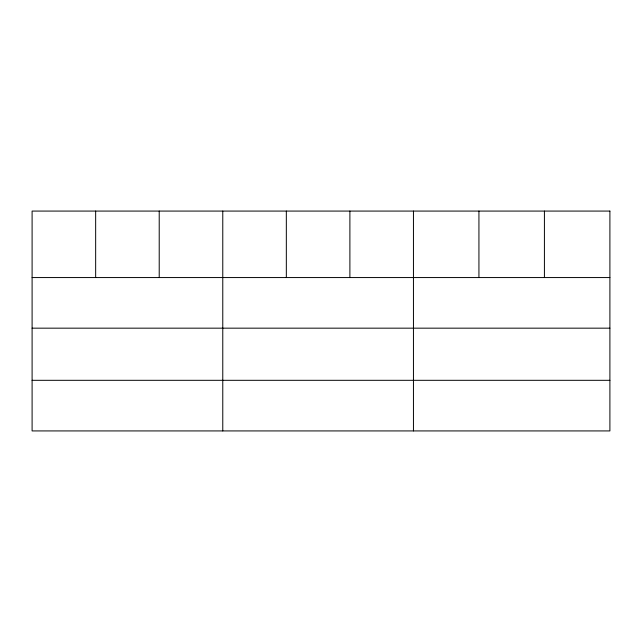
<?xml version="1.0" encoding="UTF-8"?>
<svg xmlns="http://www.w3.org/2000/svg" width="642" height="642" viewBox="0 0 642 642"><rect width="100%" height="100%" fill="white"/><g stroke="black" fill="none" stroke-linecap="round" stroke-linejoin="round"><path stroke-width="0.96" d="M32.1 277.561L609.9 277.561M32.1 328.166L609.9 328.166M32.1 380.313L609.9 380.313M544.416 211.074L544.416 277.561M478.932 211.074L478.932 277.561M413.448 211.074L413.448 430.926M349.89 211.074L349.89 277.561M286.332 211.074L286.332 277.561M222.774 211.074L222.774 430.926M159.216 211.074L159.216 277.561M95.658 211.074L95.658 277.561M609.9 211.074L32.1 211.074L32.1 430.926L609.9 430.926L609.9 211.074"/></g></svg>
